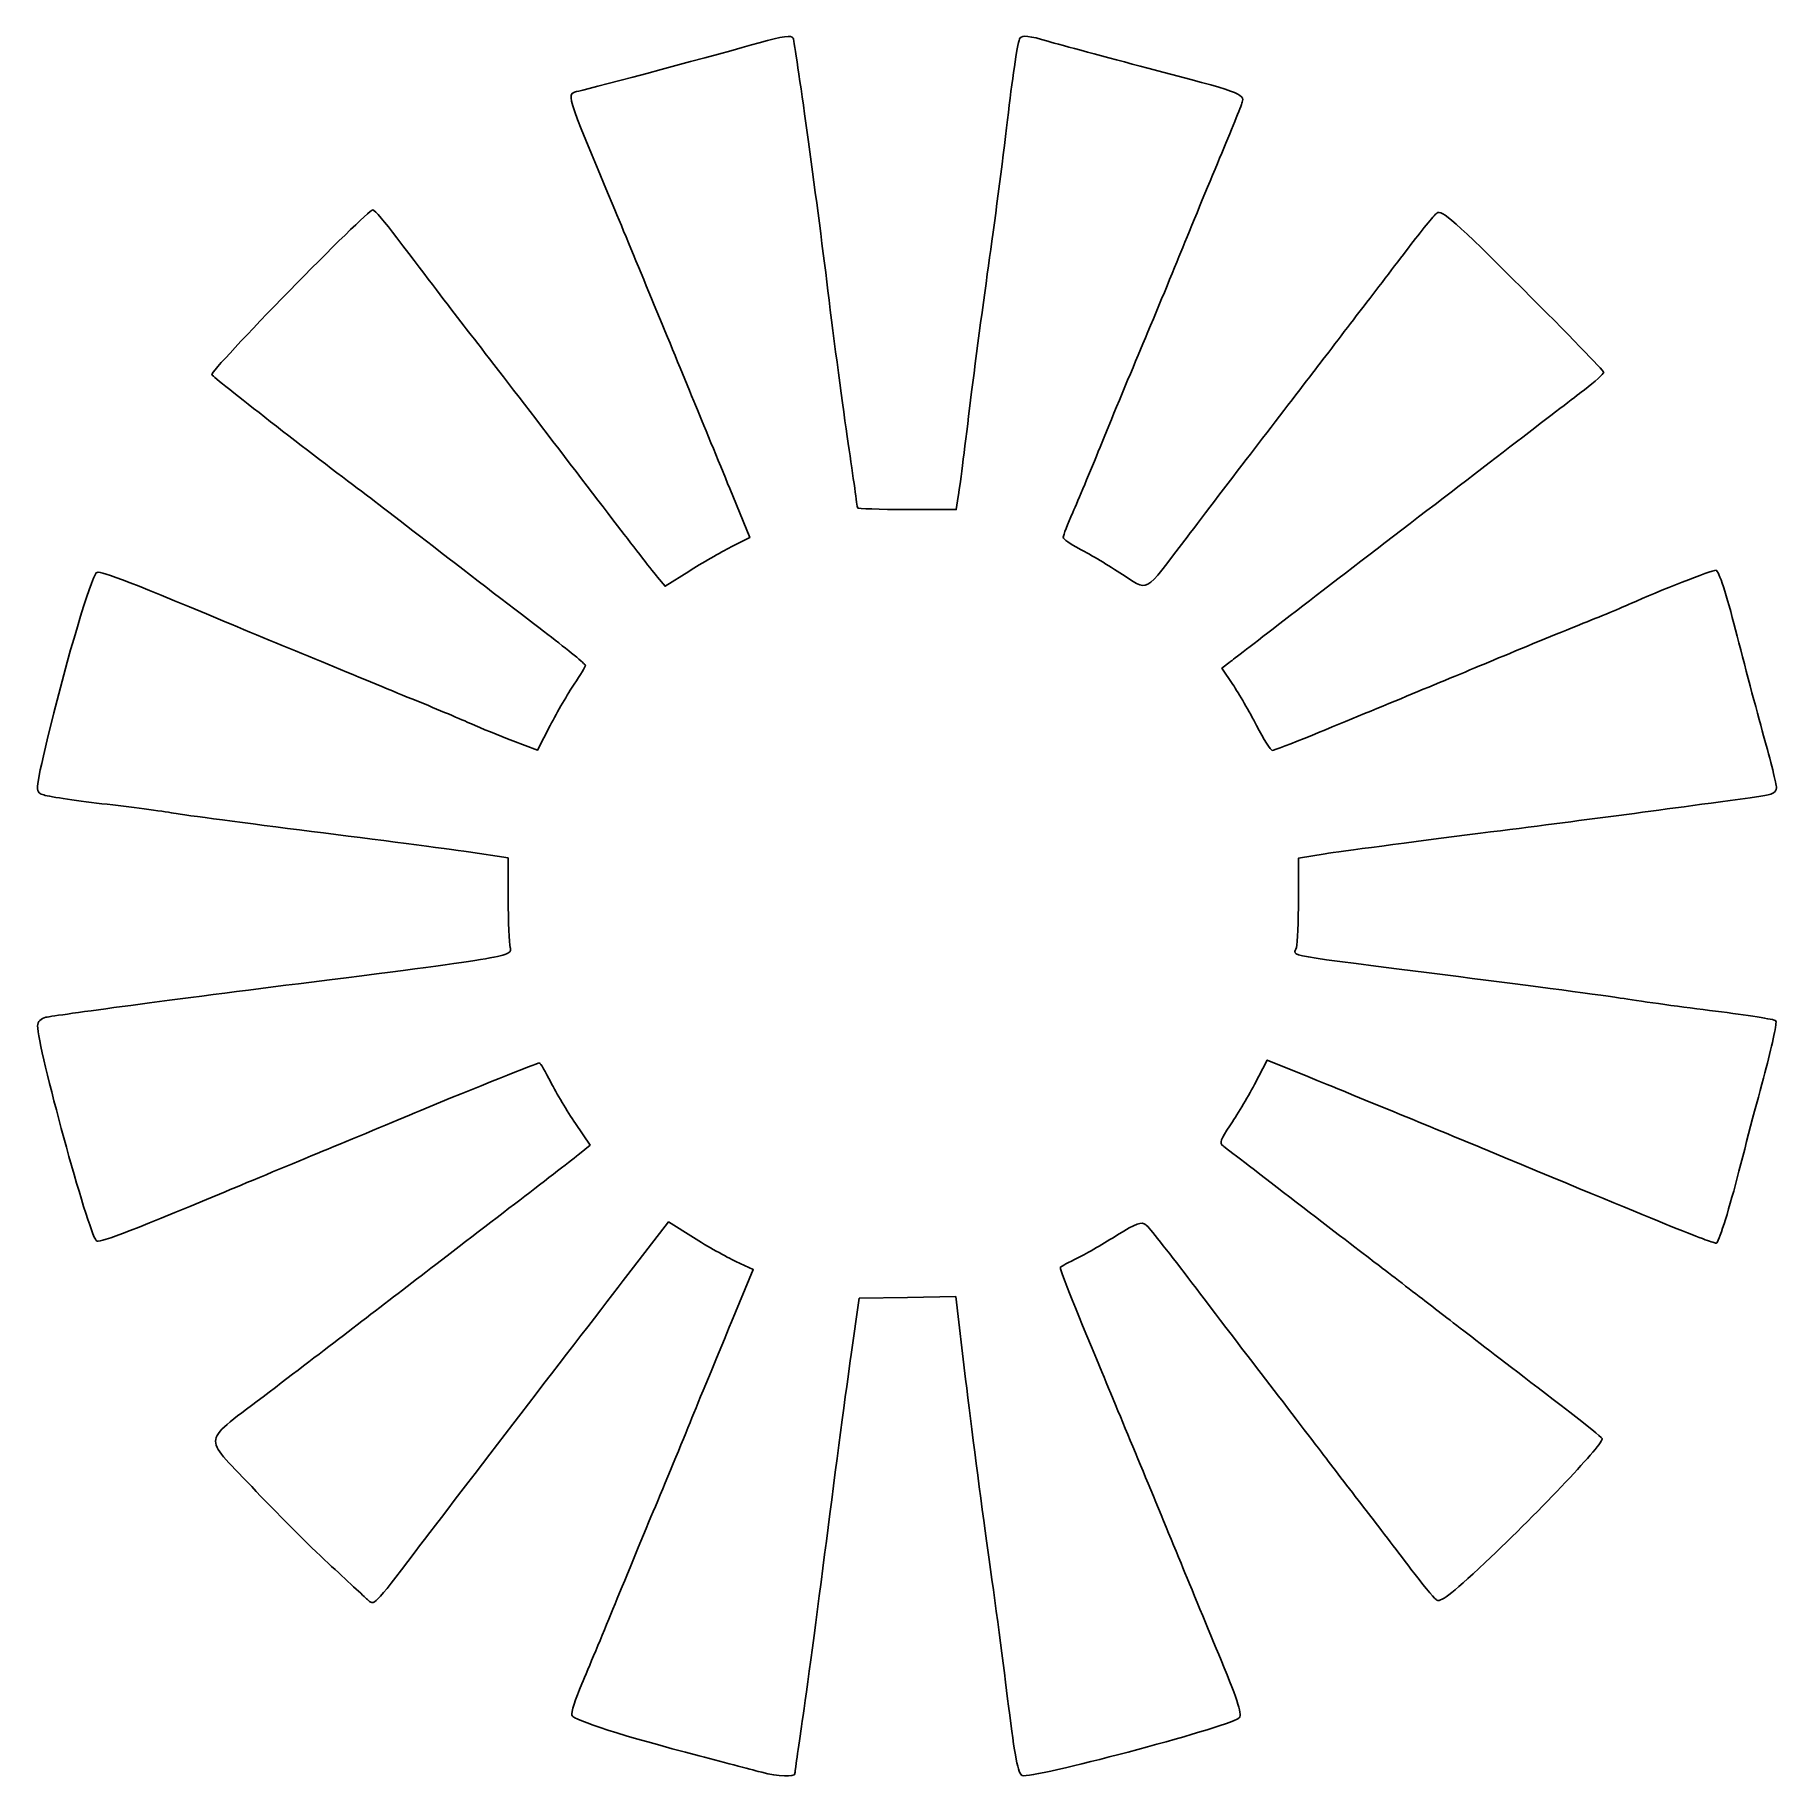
# Model space of a CAD drawing. Header units: centimetres. Extents: x -6.3 to 6.3, y -6.3 to 6.3.
import ezdxf

# ---------------------------------------------------------------- set-up
doc = ezdxf.new("R2010")
doc.units = ezdxf.units.CM
doc.header["$MEASUREMENT"] = 0
doc.layers.add('Layer 1', color=7, linetype='Continuous')

msp = doc.modelspace()

# ---------------------------------------------------------------- linework, layer by layer
at = {"layer": 'Layer 1'}
msp.add_open_spline([(-1.04506, -6.23149), (-1.09599, -6.21775), (-1.2984, -6.16464), (-1.49485, -6.11347), (-1.49485, -6.11347), (-2.03828, -5.97191), (-2.39883, -5.85725), (-2.4125, -5.82162), (-2.4125, -5.82162), (-2.41928, -5.80397), (-2.38705, -5.70219), (-2.34088, -5.59544), (-2.34088, -5.59544), (-2.29472, -5.4887), (-2.19384, -5.24657), (-2.11671, -5.0574), (-2.11671, -5.0574), (-2.03958, -4.86822), (-1.90904, -4.5527), (-1.82661, -4.35625), (-1.82661, -4.35625), (-1.74419, -4.1598), (-1.61865, -3.85619), (-1.54763, -3.68156), (-1.54763, -3.68156), (-1.47661, -3.50694), (-1.34823, -3.19557), (-1.26234, -2.98964), (-1.26234, -2.98964), (-1.26234, -2.98964), (-1.10617, -2.61521), (-1.10617, -2.61521), (-1.10617, -2.61521), (-1.10617, -2.61521), (-1.23216, -2.5562), (-1.23216, -2.5562), (-1.23216, -2.5562), (-1.30145, -2.52375), (-1.43855, -2.44653), (-1.53682, -2.38461), (-1.53682, -2.38461), (-1.53682, -2.38461), (-1.7155, -2.27202), (-1.7155, -2.27202), (-1.7155, -2.27202), (-1.7155, -2.27202), (-2.00867, -2.65051), (-2.00867, -2.65051), (-2.00867, -2.65051), (-2.35507, -3.09772), (-3.21008, -4.21154), (-3.54006, -4.64543), (-3.54006, -4.64543), (-3.83885, -5.03832), (-3.83565, -5.03513), (-3.88407, -4.98842), (-3.88407, -4.98842), (-3.90508, -4.96815), (-4.03205, -4.85036), (-4.16623, -4.72667), (-4.16623, -4.72667), (-4.30041, -4.60298), (-4.54792, -4.35519), (-4.71626, -4.17604), (-4.71626, -4.17604), (-5.07498, -3.79429), (-5.09058, -3.87801), (-4.5895, -3.4955), (-4.5895, -3.4955), (-4.12268, -3.13914), (-3.83145, -2.91614), (-3.46205, -2.63219), (-3.46205, -2.63219), (-3.28526, -2.4963), (-2.98165, -2.26333), (-2.78736, -2.11449), (-2.78736, -2.11449), (-2.59308, -1.96565), (-2.39955, -1.81589), (-2.35729, -1.78169), (-2.35729, -1.78169), (-2.35729, -1.78169), (-2.28047, -1.7195), (-2.28047, -1.7195), (-2.28047, -1.7195), (-2.28047, -1.7195), (-2.3867, -1.56282), (-2.3867, -1.56282), (-2.3867, -1.56282), (-2.44514, -1.47665), (-2.52456, -1.34364), (-2.5632, -1.26724), (-2.5632, -1.26724), (-2.60184, -1.19084), (-2.6388, -1.12834), (-2.64534, -1.12834), (-2.64534, -1.12834), (-2.66206, -1.12834), (-3.11377, -1.30901), (-3.50569, -1.47245), (-3.50569, -1.47245), (-3.68759, -1.54831), (-4.0031, -1.67929), (-4.20683, -1.7635), (-4.20683, -1.7635), (-4.41056, -1.84772), (-4.72608, -1.97864), (-4.90798, -2.05444), (-4.90798, -2.05444), (-5.65896, -2.36737), (-5.81589, -2.42698), (-5.835, -2.40655), (-5.835, -2.40655), (-5.89428, -2.34321), (-6.25735, -1.01468), (-6.25735, -0.86115), (-6.25735, -0.86115), (-6.25735, -0.8313), (-6.23386, -0.80699), (-6.19782, -0.79954), (-6.19782, -0.79954), (-6.11727, -0.78289), (-5.28187, -0.67211), (-4.28621, -0.54605), (-4.28621, -0.54605), (-2.87112, -0.36687), (-2.83798, -0.3611), (-2.85518, -0.29704), (-2.85518, -0.29704), (-2.86331, -0.26676), (-2.87013, -0.10945), (-2.87032, 0.05252), (-2.87032, 0.05252), (-2.87032, 0.05252), (-2.87068, 0.34703), (-2.87068, 0.34703), (-2.87068, 0.34703), (-2.87068, 0.34703), (-3.15511, 0.38975), (-3.15511, 0.38975), (-3.15511, 0.38975), (-3.31155, 0.41325), (-3.82054, 0.47997), (-4.28621, 0.53802), (-4.28621, 0.53802), (-4.75187, 0.59607), (-5.19836, 0.65506), (-5.27839, 0.66912), (-5.27839, 0.66912), (-5.35843, 0.68318), (-5.5906, 0.71389), (-5.79433, 0.73736), (-5.79433, 0.73736), (-5.99806, 0.76083), (-6.19, 0.79023), (-6.22087, 0.80269), (-6.22087, 0.80269), (-6.27688, 0.82529), (-6.27676, 0.82629), (-6.16226, 1.30135), (-6.16226, 1.30135), (-6.04934, 1.76985), (-5.87431, 2.35684), (-5.835, 2.39884), (-5.835, 2.39884), (-5.8159, 2.41926), (-5.66079, 2.36035), (-4.90798, 2.04678), (-4.90798, 2.04678), (-4.44331, 1.85323), (-3.85888, 1.6119), (-3.53214, 1.47865), (-3.53214, 1.47865), (-3.37935, 1.41634), (-3.20075, 1.34094), (-3.13527, 1.31111), (-3.13527, 1.31111), (-3.06978, 1.28128), (-2.93574, 1.22672), (-2.83739, 1.18985), (-2.83739, 1.18985), (-2.83739, 1.18985), (-2.65857, 1.12283), (-2.65857, 1.12283), (-2.65857, 1.12283), (-2.65857, 1.12283), (-2.56767, 1.30032), (-2.56767, 1.30032), (-2.56767, 1.30032), (-2.51767, 1.39794), (-2.44043, 1.53139), (-2.39602, 1.59687), (-2.39602, 1.59687), (-2.35162, 1.66236), (-2.31524, 1.72342), (-2.31517, 1.73257), (-2.31517, 1.73257), (-2.31511, 1.74171), (-2.4371, 1.8421), (-2.58626, 1.95564), (-2.58626, 1.95564), (-2.73542, 2.06918), (-3.08204, 2.33554), (-3.35652, 2.54755), (-3.35652, 2.54755), (-3.63101, 2.75956), (-3.887, 2.95633), (-3.92538, 2.98482), (-3.92538, 2.98482), (-4.24858, 3.2247), (-4.98935, 3.80121), (-5.00322, 3.82364), (-5.00322, 3.82364), (-5.01965, 3.85023), (-3.88587, 5.01), (-3.84344, 5.01), (-3.84344, 5.01), (-3.83251, 5.01), (-3.75502, 4.9193), (-3.67124, 4.80844), (-3.67124, 4.80844), (-3.43021, 4.4895), (-3.3161, 4.33996), (-3.18649, 4.17319), (-3.18649, 4.17319), (-3.04944, 3.99685), (-2.4291, 3.18922), (-2.08309, 2.73665), (-2.08309, 2.73665), (-1.95601, 2.57045), (-1.82698, 2.40457), (-1.79636, 2.36805), (-1.79636, 2.36805), (-1.79636, 2.36805), (-1.74068, 2.30164), (-1.74068, 2.30164), (-1.74068, 2.30164), (-1.74068, 2.30164), (-1.57146, 2.4085), (-1.57146, 2.4085), (-1.57146, 2.4085), (-1.47839, 2.46726), (-1.34119, 2.54628), (-1.26657, 2.58409), (-1.26657, 2.58409), (-1.26657, 2.58409), (-1.1309, 2.65282), (-1.1309, 2.65282), (-1.1309, 2.65282), (-1.1309, 2.65282), (-1.27572, 3.00459), (-1.27572, 3.00459), (-1.27572, 3.00459), (-1.35537, 3.19806), (-1.47187, 3.48137), (-1.53461, 3.63416), (-1.53461, 3.63416), (-1.69618, 4.02765), (-1.94238, 4.62312), (-2.10345, 5.01), (-2.10345, 5.01), (-2.46949, 5.88916), (-2.45544, 5.84261), (-2.36136, 5.86409), (-2.36136, 5.86409), (-2.26256, 5.88666), (-1.31292, 6.14072), (-1.06354, 6.2113), (-1.06354, 6.2113), (-0.89439, 6.25918), (-0.82781, 6.26854), (-0.82023, 6.24553), (-0.82023, 6.24553), (-0.80188, 6.18982), (-0.65113, 5.09794), (-0.56928, 4.42791), (-0.56928, 4.42791), (-0.52573, 4.07139), (-0.46021, 3.57728), (-0.42367, 3.32989), (-0.42367, 3.32989), (-0.38714, 3.08251), (-0.3572, 2.87415), (-0.35715, 2.86687), (-0.35715, 2.86687), (-0.35709, 2.8596), (-0.19687, 2.85364), (-0.0011, 2.85364), (-0.0011, 2.85364), (-0.0011, 2.85364), (0.35484, 2.85364), (0.35484, 2.85364), (0.35484, 2.85364), (0.35484, 2.85364), (0.36917, 2.94625), (0.36917, 2.94625), (0.36917, 2.94625), (0.37705, 2.99718), (0.41354, 3.28293), (0.45026, 3.58125), (0.45026, 3.58125), (0.48698, 3.87957), (0.55184, 4.36772), (0.59441, 4.66604), (0.59441, 4.66604), (0.63697, 4.96436), (0.69799, 5.43465), (0.73001, 5.71114), (0.73001, 5.71114), (0.76202, 5.98763), (0.79902, 6.22772), (0.81222, 6.24467), (0.81222, 6.24467), (0.83018, 6.26773), (0.88079, 6.26234), (1.01344, 6.22323), (1.01344, 6.22323), (1.11092, 6.19449), (1.43475, 6.10735), (1.73306, 6.02957), (1.73306, 6.02957), (2.39343, 5.85742), (2.43132, 5.84369), (2.41288, 5.78343), (2.41288, 5.78343), (2.40516, 5.75823), (2.33165, 5.57687), (2.24951, 5.38041), (2.24951, 5.38041), (2.16738, 5.18396), (2.04207, 4.88035), (1.97105, 4.70573), (1.97105, 4.70573), (1.90003, 4.5311), (1.76924, 4.21559), (1.6804, 4.00458), (1.6804, 4.00458), (1.59156, 3.79358), (1.46087, 3.47806), (1.38999, 3.30344), (1.38999, 3.30344), (1.31911, 3.12881), (1.23038, 2.91714), (1.19282, 2.83305), (1.19282, 2.83305), (1.15526, 2.74896), (1.12452, 2.66883), (1.12452, 2.65499), (1.12452, 2.65499), (1.12452, 2.64115), (1.17512, 2.6042), (1.23697, 2.57289), (1.23697, 2.57289), (1.29882, 2.54157), (1.43154, 2.46305), (1.53191, 2.39839), (1.53191, 2.39839), (1.74592, 2.26051), (1.69582, 2.23389), (2.0153, 2.65521), (2.0153, 2.65521), (2.13116, 2.808), (2.34943, 3.09375), (2.50034, 3.29021), (2.50034, 3.29021), (2.65124, 3.48666), (2.8476, 3.74264), (2.9367, 3.85906), (2.9367, 3.85906), (3.02579, 3.97548), (3.17638, 4.17193), (3.27133, 4.29562), (3.27133, 4.29562), (3.36629, 4.41932), (3.5182, 4.61794), (3.60892, 4.73702), (3.60892, 4.73702), (3.69964, 4.85609), (3.79171, 4.96833), (3.81352, 4.98643), (3.81352, 4.98643), (3.847, 5.01421), (3.94353, 4.92905), (4.43354, 4.43942), (4.43354, 4.43942), (4.75274, 4.12047), (5.0139, 3.85118), (5.0139, 3.841), (5.0139, 3.841), (5.0139, 3.83081), (4.95139, 3.7743), (4.87499, 3.71542), (4.87499, 3.71542), (4.79859, 3.65654), (4.20766, 3.20302), (3.5618, 2.70761), (3.5618, 2.70761), (2.91594, 2.2122), (2.36015, 1.78535), (2.32671, 1.75904), (2.32671, 1.75904), (2.32671, 1.75904), (2.26591, 1.71121), (2.26591, 1.71121), (2.26591, 1.71121), (2.26591, 1.71121), (2.34492, 1.59451), (2.34492, 1.59451), (2.34492, 1.59451), (2.38837, 1.53033), (2.46509, 1.39744), (2.51539, 1.29922), (2.51539, 1.29922), (2.5657, 1.20099), (2.6165, 1.12062), (2.62829, 1.12062), (2.62829, 1.12062), (2.64008, 1.12062), (2.76792, 1.16924), (2.91238, 1.22865), (2.91238, 1.22865), (3.44552, 1.44792), (3.8721, 1.62445), (4.22015, 1.76983), (4.22015, 1.76983), (4.4166, 1.85189), (4.6955, 1.96625), (4.83992, 2.02397), (4.83992, 2.02397), (4.98434, 2.08169), (5.15102, 2.15092), (5.21033, 2.17781), (5.21033, 2.17781), (5.40798, 2.26741), (5.79106, 2.41708), (5.82273, 2.41708), (5.82273, 2.41708), (5.841, 2.41708), (5.89944, 2.23843), (5.96337, 1.98713), (5.96337, 1.98713), (6.02352, 1.75066), (6.1143, 1.40845), (6.16509, 1.22667), (6.16509, 1.22667), (6.21588, 1.04488), (6.25744, 0.87594), (6.25744, 0.85125), (6.25744, 0.85125), (6.25744, 0.8185), (6.22703, 0.80219), (6.14499, 0.79093), (6.14499, 0.79093), (5.32367, 0.67822), (4.91121, 0.62374), (4.12754, 0.52446), (4.12754, 0.52446), (3.61822, 0.45993), (3.11518, 0.3934), (3.00968, 0.3766), (3.00968, 0.3766), (3.00968, 0.3766), (2.81786, 0.34607), (2.81786, 0.34607), (2.81786, 0.34607), (2.81786, 0.34607), (2.8175, 0.05205), (2.8175, 0.05205), (2.8175, 0.05205), (2.8173, -0.10967), (2.8104, -0.26708), (2.80216, -0.29775), (2.80216, -0.29775), (2.78448, -0.36363), (2.66082, -0.34148), (3.96879, -0.50676), (3.96879, -0.50676), (4.49267, -0.57296), (5.02922, -0.64431), (5.16113, -0.66532), (5.16113, -0.66532), (5.29304, -0.68633), (5.58878, -0.72674), (5.81834, -0.75513), (5.81834, -0.75513), (6.04789, -0.78351), (6.24341, -0.81444), (6.25283, -0.82386), (6.25283, -0.82386), (6.26224, -0.83328), (6.23089, -0.986), (6.18314, -1.16325), (6.18314, -1.16325), (6.1354, -1.3405), (6.04154, -1.69686), (5.97457, -1.95516), (5.97457, -1.95516), (5.90759, -2.21346), (5.83966, -2.42447), (5.82361, -2.42408), (5.82361, -2.42408), (5.78725, -2.42319), (5.5466, -2.32575), (4.18046, -1.75874), (4.18046, -1.75874), (3.75659, -1.58282), (3.23994, -1.37039), (2.88409, -1.22571), (2.88409, -1.22571), (2.88409, -1.22571), (2.59314, -1.10742), (2.59314, -1.10742), (2.59314, -1.10742), (2.59314, -1.10742), (2.50017, -1.28324), (2.50017, -1.28324), (2.50017, -1.28324), (2.44904, -1.37994), (2.36963, -1.51333), (2.32371, -1.57966), (2.32371, -1.57966), (2.25814, -1.67438), (2.24765, -1.70561), (2.27485, -1.72518), (2.27485, -1.72518), (2.2939, -1.73889), (2.51018, -1.90489), (2.75549, -2.09406), (2.75549, -2.09406), (3.00079, -2.28324), (3.26698, -2.48756), (3.34702, -2.54811), (3.34702, -2.54811), (3.42706, -2.60866), (3.58999, -2.73367), (3.70908, -2.82592), (3.70908, -2.82592), (3.90528, -2.97789), (4.10597, -3.13196), (4.76985, -3.64026), (4.76985, -3.64026), (4.89029, -3.73248), (4.99498, -3.81788), (5.0025, -3.83005), (5.0025, -3.83005), (5.02034, -3.85892), (4.56443, -4.34229), (4.162, -4.72118), (4.162, -4.72118), (3.9046, -4.96352), (3.83758, -5.0141), (3.80725, -4.98893), (3.80725, -4.98893), (3.78668, -4.97186), (3.70557, -4.87313), (3.627, -4.76952), (3.627, -4.76952), (3.54843, -4.66592), (3.41063, -4.4859), (3.32077, -4.36948), (3.32077, -4.36948), (3.23092, -4.25306), (3.09396, -4.07447), (3.01643, -3.97261), (3.01643, -3.97261), (2.9389, -3.87074), (2.74278, -3.61476), (2.58061, -3.40375), (2.58061, -3.40375), (2.41844, -3.19275), (2.16671, -2.86327), (2.02121, -2.67159), (2.02121, -2.67159), (1.87572, -2.47991), (1.73973, -2.30901), (1.71901, -2.29181), (1.71901, -2.29181), (1.68894, -2.26686), (1.64785, -2.28168), (1.51538, -2.36529), (1.51538, -2.36529), (1.4241, -2.42289), (1.29584, -2.49703), (1.23036, -2.53004), (1.23036, -2.53004), (1.16487, -2.56304), (1.10798, -2.59289), (1.10392, -2.59637), (1.10392, -2.59637), (1.09548, -2.60361), (1.18804, -2.83796), (1.40189, -3.35084), (1.40189, -3.35084), (1.5699, -3.75377), (1.7863, -4.27595), (1.97206, -4.72667), (1.97206, -4.72667), (2.04104, -4.89402), (2.17076, -5.20852), (2.26034, -5.42557), (2.26034, -5.42557), (2.38596, -5.72993), (2.41539, -5.82529), (2.38902, -5.84249), (2.38902, -5.84249), (2.27814, -5.91481), (0.89544, -6.28053), (0.82911, -6.25508), (0.82911, -6.25508), (0.80011, -6.24395), (0.77516, -6.11692), (0.73082, -5.75461), (0.73082, -5.75461), (0.69815, -5.48756), (0.63125, -4.98331), (0.58217, -4.63406), (0.58217, -4.63406), (0.53309, -4.28481), (0.46093, -3.73117), (0.42182, -3.40375), (0.42182, -3.40375), (0.42182, -3.40375), (0.35072, -2.80844), (0.35072, -2.80844), (0.35072, -2.80844), (0.35072, -2.80844), (0.0034, -2.81479), (0.0034, -2.81479), (0.0034, -2.81479), (0.0034, -2.81479), (-0.34391, -2.82114), (-0.34391, -2.82114), (-0.34391, -2.82114), (-0.34391, -2.82114), (-0.40203, -3.22489), (-0.40203, -3.22489), (-0.40203, -3.22489), (-0.434, -3.44696), (-0.51437, -4.05132), (-0.58063, -4.56792), (-0.58063, -4.56792), (-0.64689, -5.08452), (-0.72486, -5.66792), (-0.7539, -5.86438), (-0.7539, -5.86438), (-0.78293, -6.06083), (-0.80675, -6.23049), (-0.80681, -6.24141), (-0.80681, -6.24141), (-0.80697, -6.26772), (-0.92972, -6.26261), (-1.04506, -6.23149)], degree=3, knots=[0, 0, 0, 0, 0.00609756, 0.00609756, 0.00609756, 0.00609756, 0.01219512, 0.01219512, 0.01219512, 0.01219512, 0.01829268, 0.01829268, 0.01829268, 0.01829268, 0.02439024, 0.02439024, 0.02439024, 0.02439024, 0.0304878, 0.0304878, 0.0304878, 0.0304878, 0.03658537, 0.03658537, 0.03658537, 0.03658537, 0.04268293, 0.04268293, 0.04268293, 0.04268293, 0.04878049, 0.04878049, 0.04878049, 0.04878049, 0.05487805, 0.05487805, 0.05487805, 0.05487805, 0.06097561, 0.06097561, 0.06097561, 0.06097561, 0.06707317, 0.06707317, 0.06707317, 0.06707317, 0.07317073, 0.07317073, 0.07317073, 0.07317073, 0.07926829, 0.07926829, 0.07926829, 0.07926829, 0.08536585, 0.08536585, 0.08536585, 0.08536585, 0.09146341, 0.09146341, 0.09146341, 0.09146341, 0.09756098, 0.09756098, 0.09756098, 0.09756098, 0.10365854, 0.10365854, 0.10365854, 0.10365854, 0.1097561, 0.1097561, 0.1097561, 0.1097561, 0.11585366, 0.11585366, 0.11585366, 0.11585366, 0.12195122, 0.12195122, 0.12195122, 0.12195122, 0.12804878, 0.12804878, 0.12804878, 0.12804878, 0.13414634, 0.13414634, 0.13414634, 0.13414634, 0.1402439, 0.1402439, 0.1402439, 0.1402439, 0.14634146, 0.14634146, 0.14634146, 0.14634146, 0.15243902, 0.15243902, 0.15243902, 0.15243902, 0.15853659, 0.15853659, 0.15853659, 0.15853659, 0.16463415, 0.16463415, 0.16463415, 0.16463415, 0.17073171, 0.17073171, 0.17073171, 0.17073171, 0.17682927, 0.17682927, 0.17682927, 0.17682927, 0.18292683, 0.18292683, 0.18292683, 0.18292683, 0.18902439, 0.18902439, 0.18902439, 0.18902439, 0.19512195, 0.19512195, 0.19512195, 0.19512195, 0.20121951, 0.20121951, 0.20121951, 0.20121951, 0.20731707, 0.20731707, 0.20731707, 0.20731707, 0.21341463, 0.21341463, 0.21341463, 0.21341463, 0.2195122, 0.2195122, 0.2195122, 0.2195122, 0.22560976, 0.22560976, 0.22560976, 0.22560976, 0.23170732, 0.23170732, 0.23170732, 0.23170732, 0.23780488, 0.23780488, 0.23780488, 0.23780488, 0.24390244, 0.24390244, 0.24390244, 0.24390244, 0.25, 0.25, 0.25, 0.25, 0.25609756, 0.25609756, 0.25609756, 0.25609756, 0.26219512, 0.26219512, 0.26219512, 0.26219512, 0.26829268, 0.26829268, 0.26829268, 0.26829268, 0.27439024, 0.27439024, 0.27439024, 0.27439024, 0.2804878, 0.2804878, 0.2804878, 0.2804878, 0.28658537, 0.28658537, 0.28658537, 0.28658537, 0.29268293, 0.29268293, 0.29268293, 0.29268293, 0.29878049, 0.29878049, 0.29878049, 0.29878049, 0.30487805, 0.30487805, 0.30487805, 0.30487805, 0.31097561, 0.31097561, 0.31097561, 0.31097561, 0.31707317, 0.31707317, 0.31707317, 0.31707317, 0.32317073, 0.32317073, 0.32317073, 0.32317073, 0.32926829, 0.32926829, 0.32926829, 0.32926829, 0.33536585, 0.33536585, 0.33536585, 0.33536585, 0.34146341, 0.34146341, 0.34146341, 0.34146341, 0.34756098, 0.34756098, 0.34756098, 0.34756098, 0.35365854, 0.35365854, 0.35365854, 0.35365854, 0.3597561, 0.3597561, 0.3597561, 0.3597561, 0.36585366, 0.36585366, 0.36585366, 0.36585366, 0.37195122, 0.37195122, 0.37195122, 0.37195122, 0.37804878, 0.37804878, 0.37804878, 0.37804878, 0.38414634, 0.38414634, 0.38414634, 0.38414634, 0.3902439, 0.3902439, 0.3902439, 0.3902439, 0.39634146, 0.39634146, 0.39634146, 0.39634146, 0.40243902, 0.40243902, 0.40243902, 0.40243902, 0.40853659, 0.40853659, 0.40853659, 0.40853659, 0.41463415, 0.41463415, 0.41463415, 0.41463415, 0.42073171, 0.42073171, 0.42073171, 0.42073171, 0.42682927, 0.42682927, 0.42682927, 0.42682927, 0.43292683, 0.43292683, 0.43292683, 0.43292683, 0.43902439, 0.43902439, 0.43902439, 0.43902439, 0.44512195, 0.44512195, 0.44512195, 0.44512195, 0.45121951, 0.45121951, 0.45121951, 0.45121951, 0.45731707, 0.45731707, 0.45731707, 0.45731707, 0.46341463, 0.46341463, 0.46341463, 0.46341463, 0.4695122, 0.4695122, 0.4695122, 0.4695122, 0.47560976, 0.47560976, 0.47560976, 0.47560976, 0.48170732, 0.48170732, 0.48170732, 0.48170732, 0.48780488, 0.48780488, 0.48780488, 0.48780488, 0.49390244, 0.49390244, 0.49390244, 0.49390244, 0.5, 0.5, 0.5, 0.5, 0.50609756, 0.50609756, 0.50609756, 0.50609756, 0.51219512, 0.51219512, 0.51219512, 0.51219512, 0.51829268, 0.51829268, 0.51829268, 0.51829268, 0.52439024, 0.52439024, 0.52439024, 0.52439024, 0.5304878, 0.5304878, 0.5304878, 0.5304878, 0.53658537, 0.53658537, 0.53658537, 0.53658537, 0.54268293, 0.54268293, 0.54268293, 0.54268293, 0.54878049, 0.54878049, 0.54878049, 0.54878049, 0.55487805, 0.55487805, 0.55487805, 0.55487805, 0.56097561, 0.56097561, 0.56097561, 0.56097561, 0.56707317, 0.56707317, 0.56707317, 0.56707317, 0.57317073, 0.57317073, 0.57317073, 0.57317073, 0.57926829, 0.57926829, 0.57926829, 0.57926829, 0.58536585, 0.58536585, 0.58536585, 0.58536585, 0.59146341, 0.59146341, 0.59146341, 0.59146341, 0.59756098, 0.59756098, 0.59756098, 0.59756098, 0.60365854, 0.60365854, 0.60365854, 0.60365854, 0.6097561, 0.6097561, 0.6097561, 0.6097561, 0.61585366, 0.61585366, 0.61585366, 0.61585366, 0.62195122, 0.62195122, 0.62195122, 0.62195122, 0.62804878, 0.62804878, 0.62804878, 0.62804878, 0.63414634, 0.63414634, 0.63414634, 0.63414634, 0.6402439, 0.6402439, 0.6402439, 0.6402439, 0.64634146, 0.64634146, 0.64634146, 0.64634146, 0.65243902, 0.65243902, 0.65243902, 0.65243902, 0.65853659, 0.65853659, 0.65853659, 0.65853659, 0.66463415, 0.66463415, 0.66463415, 0.66463415, 0.67073171, 0.67073171, 0.67073171, 0.67073171, 0.67682927, 0.67682927, 0.67682927, 0.67682927, 0.68292683, 0.68292683, 0.68292683, 0.68292683, 0.68902439, 0.68902439, 0.68902439, 0.68902439, 0.69512195, 0.69512195, 0.69512195, 0.69512195, 0.70121951, 0.70121951, 0.70121951, 0.70121951, 0.70731707, 0.70731707, 0.70731707, 0.70731707, 0.71341463, 0.71341463, 0.71341463, 0.71341463, 0.7195122, 0.7195122, 0.7195122, 0.7195122, 0.72560976, 0.72560976, 0.72560976, 0.72560976, 0.73170732, 0.73170732, 0.73170732, 0.73170732, 0.73780488, 0.73780488, 0.73780488, 0.73780488, 0.74390244, 0.74390244, 0.74390244, 0.74390244, 0.75, 0.75, 0.75, 0.75, 0.75609756, 0.75609756, 0.75609756, 0.75609756, 0.76219512, 0.76219512, 0.76219512, 0.76219512, 0.76829268, 0.76829268, 0.76829268, 0.76829268, 0.77439024, 0.77439024, 0.77439024, 0.77439024, 0.7804878, 0.7804878, 0.7804878, 0.7804878, 0.78658537, 0.78658537, 0.78658537, 0.78658537, 0.79268293, 0.79268293, 0.79268293, 0.79268293, 0.79878049, 0.79878049, 0.79878049, 0.79878049, 0.80487805, 0.80487805, 0.80487805, 0.80487805, 0.81097561, 0.81097561, 0.81097561, 0.81097561, 0.81707317, 0.81707317, 0.81707317, 0.81707317, 0.82317073, 0.82317073, 0.82317073, 0.82317073, 0.82926829, 0.82926829, 0.82926829, 0.82926829, 0.83536585, 0.83536585, 0.83536585, 0.83536585, 0.84146341, 0.84146341, 0.84146341, 0.84146341, 0.84756098, 0.84756098, 0.84756098, 0.84756098, 0.85365854, 0.85365854, 0.85365854, 0.85365854, 0.8597561, 0.8597561, 0.8597561, 0.8597561, 0.86585366, 0.86585366, 0.86585366, 0.86585366, 0.87195122, 0.87195122, 0.87195122, 0.87195122, 0.87804878, 0.87804878, 0.87804878, 0.87804878, 0.88414634, 0.88414634, 0.88414634, 0.88414634, 0.8902439, 0.8902439, 0.8902439, 0.8902439, 0.89634146, 0.89634146, 0.89634146, 0.89634146, 0.90243902, 0.90243902, 0.90243902, 0.90243902, 0.90853659, 0.90853659, 0.90853659, 0.90853659, 0.91463415, 0.91463415, 0.91463415, 0.91463415, 0.92073171, 0.92073171, 0.92073171, 0.92073171, 0.92682927, 0.92682927, 0.92682927, 0.92682927, 0.93292683, 0.93292683, 0.93292683, 0.93292683, 0.93902439, 0.93902439, 0.93902439, 0.93902439, 0.94512195, 0.94512195, 0.94512195, 0.94512195, 0.95121951, 0.95121951, 0.95121951, 0.95121951, 0.95731707, 0.95731707, 0.95731707, 0.95731707, 0.96341463, 0.96341463, 0.96341463, 0.96341463, 0.9695122, 0.9695122, 0.9695122, 0.9695122, 0.97560976, 0.97560976, 0.97560976, 0.97560976, 0.98170732, 0.98170732, 0.98170732, 0.98170732, 0.98780488, 0.98780488, 0.98780488, 0.98780488, 1, 1, 1, 1], dxfattribs=at)

doc.saveas('drawing.dxf')
